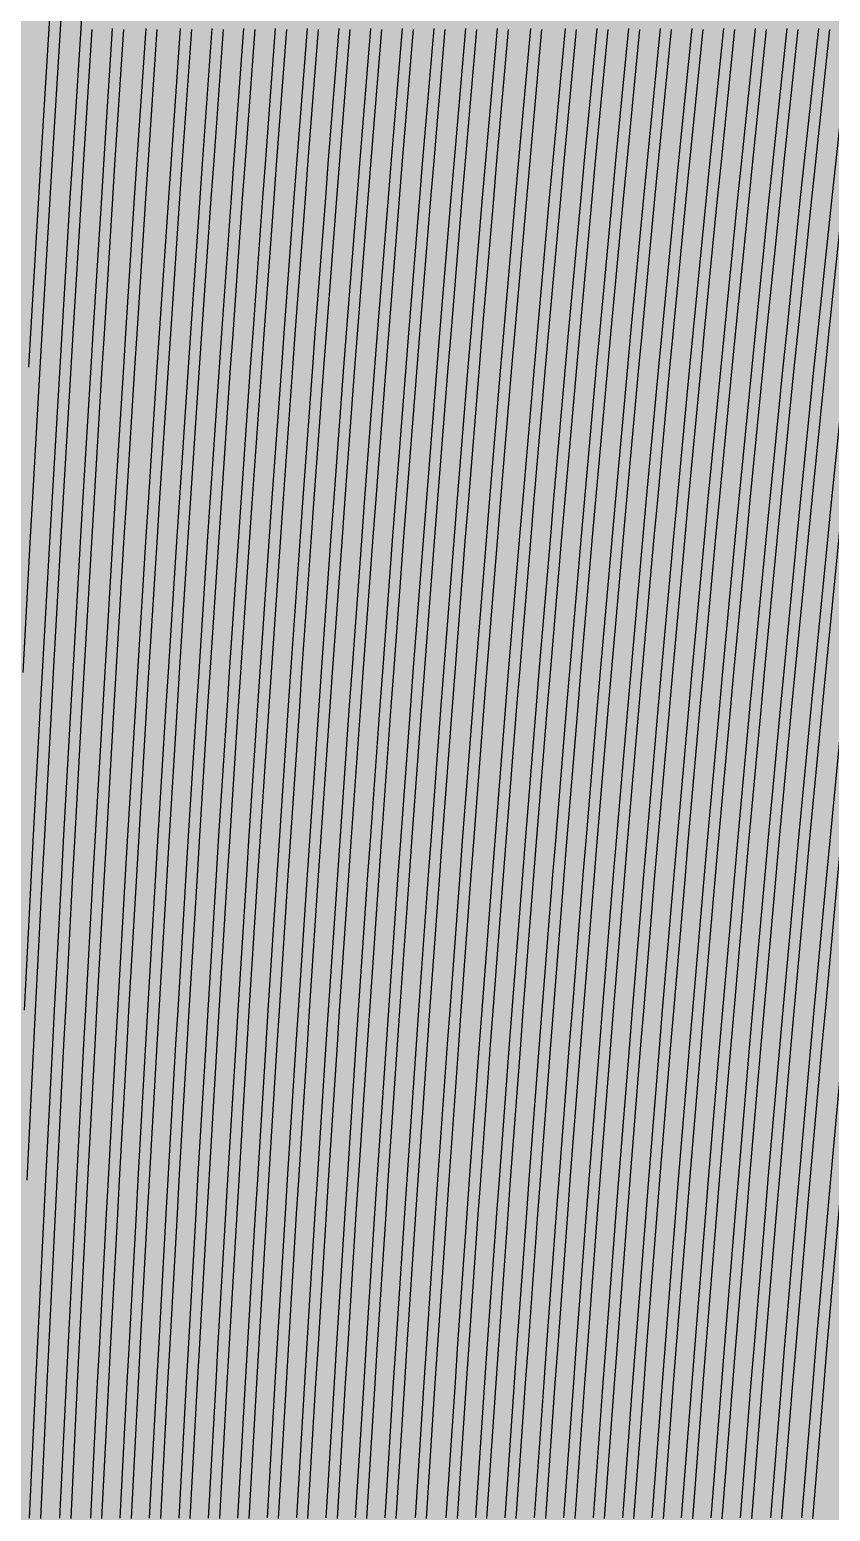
# Model space of a CAD drawing. Header units: metres. Extents: x -7240 to 10960, y -29667 to 1823.
# Drawn here: x 2047.7 to 2195.5, y -16984.4 to -16710.8 of the extents above; entities that cross this region are included whole.
import ezdxf

# ---------------------------------------------------------------- set-up
doc = ezdxf.new("R2010")
doc.units = ezdxf.units.M
doc.layers.add('Metal1', color=4, linetype='CONTINUOUS')
doc.layers.add('Polyimide', color=7, linetype='CONTINUOUS')

msp = doc.modelspace()

# ---------------------------------------------------------------- hatches: boundary and pattern name
at = {"layer": 'Polyimide'}
msp.add_hatch(color=7, dxfattribs=at).paths.add_polyline_path([(4088.45, -11806.89), (4098.72, -11851.21), (4115.58, -11893.47), (4138.63, -11932.7), (4167.35, -11967.99), (4201.08, -11998.53), (4239.03, -12023.62), (4280.35, -12042.68), (4349.18, -12073.73), (4413.2, -12113.76), (4471.26, -12162.04), (4522.3, -12217.69), (4565.39, -12279.7), (4599.74, -12346.94), (4624.73, -12418.19), (4639.91, -12492.16), (4645, -12567.5), (4639.91, -12642.84), (4624.73, -12716.8), (4599.74, -12788.06), (4565.39, -12855.3), (4522.3, -12917.31), (4471.26, -12972.96), (4413.2, -13021.24), (4349.18, -13061.27), (4280.35, -13092.32), (4239.03, -13111.38), (4201.08, -13136.47), (4167.35, -13167.01), (4138.63, -13202.3), (4115.58, -13241.52), (4098.72, -13283.78), (4088.45, -13328.11), (4085, -13373.48), (4085, -13567.5), (4099.45, -13861.55), (4142.64, -14152.77), (4214.18, -14438.35), (4313.36, -14715.55), (4439.24, -14981.69), (4590.59, -15234.21), (4765.97, -15470.68), (4963.68, -15688.82), (5181.82, -15886.53), (5418.29, -16061.91), (5670.81, -16213.26), (5936.95, -16339.14), (6214.15, -16438.32), (6499.73, -16509.85), (6790.95, -16553.05), (7085, -16567.5), (9960.38, -16567.5), (10038.79, -16571.35), (10116.45, -16582.87), (10192.6, -16601.95), (10266.52, -16628.4), (10337.49, -16661.96), (10404.83, -16702.32), (10467.89, -16749.09), (10526.06, -16801.81), (10578.78, -16859.98), (10625.55, -16923.04), (10665.91, -16990.38), (10699.48, -17061.35), (10725.93, -17135.27), (10745, -17211.43), (10756.52, -17289.08), (10760.38, -17367.5), (10760.38, -21957.3), (10721.61, -22012.91), (10685.97, -22070.59), (10653.58, -22130.14), (10624.53, -22191.39), (10598.92, -22254.16), (10576.82, -22318.25), (10558.3, -22383.46), (10543.41, -22449.6), (10532.21, -22516.46), (10524.72, -22583.84), (10520.97, -22651.53), (10520.97, -22719.32), (10524.72, -22787.01), (10532.21, -22854.38), (10543.41, -22921.24), (10558.3, -22987.38), (10576.82, -23052.6), (10598.92, -23116.68), (10624.53, -23179.45), (10653.58, -23240.71), (10685.97, -23300.26), (10721.61, -23357.93), (10760.38, -23413.54), (10760.38, -28667.5), (10756.52, -28745.91), (10745, -28823.57), (10725.93, -28899.73), (10699.48, -28973.65), (10665.91, -29044.62), (10625.55, -29111.96), (10578.78, -29175.01), (10526.06, -29233.19), (10467.89, -29285.91), (10404.83, -29332.68), (10337.49, -29373.04), (10266.52, -29406.6), (10192.6, -29433.05), (10116.45, -29452.13), (10038.79, -29463.65), (9960.38, -29467.5), (-6239.63, -29467.5), (-6318.04, -29463.65), (-6395.7, -29452.13), (-6471.85, -29433.05), (-6545.77, -29406.6), (-6616.74, -29373.04), (-6684.08, -29332.68), (-6747.14, -29285.91), (-6805.31, -29233.19), (-6858.03, -29175.01), (-6904.8, -29111.96), (-6945.16, -29044.62), (-6978.73, -28973.65), (-7005.18, -28899.73), (-7024.25, -28823.57), (-7035.77, -28745.91), (-7039.63, -28667.5), (-7039.63, -23426.32), (-6999.36, -23370.07), (-6962.33, -23311.63), (-6928.66, -23251.2), (-6898.45, -23188.96), (-6871.81, -23125.12), (-6848.81, -23059.88), (-6829.53, -22993.44), (-6814.04, -22926.02), (-6802.37, -22857.83), (-6794.57, -22789.09), (-6790.67, -22720.02), (-6790.67, -22650.84), (-6794.57, -22581.77), (-6802.37, -22513.03), (-6814.04, -22444.84), (-6829.53, -22377.42), (-6848.81, -22310.98), (-6871.81, -22245.74), (-6898.45, -22181.89), (-6928.66, -22119.66), (-6962.33, -22059.22), (-6999.36, -22000.79), (-7039.63, -21944.54), (-7039.63, -17367.5), (-7035.77, -17289.08), (-7024.25, -17211.43), (-7005.18, -17135.27), (-6978.73, -17061.35), (-6945.16, -16990.38), (-6904.8, -16923.04), (-6858.03, -16859.98), (-6805.31, -16801.81), (-6747.14, -16749.09), (-6684.08, -16702.32), (-6616.74, -16661.96), (-6545.77, -16628.4), (-6471.85, -16601.95), (-6395.7, -16582.87), (-6318.04, -16571.35), (-6239.63, -16567.5), (-3334, -16567.5), (-3039.95, -16553.05), (-2748.73, -16509.85), (-2463.15, -16438.32), (-2185.95, -16339.14), (-1919.81, -16213.26), (-1667.29, -16061.91), (-1430.82, -15886.53), (-1212.68, -15688.82), (-1014.97, -15470.68), (-839.59, -15234.21), (-688.24, -14981.69), (-562.36, -14715.55), (-463.18, -14438.35), (-391.64, -14152.77), (-348.45, -13861.55), (-334, -13567.5), (-334, -13373.48), (-337.45, -13328.11), (-347.72, -13283.78), (-364.58, -13241.52), (-387.63, -13202.3), (-416.35, -13167.01), (-450.08, -13136.47), (-488.03, -13111.38), (-529.35, -13092.32), (-529.35, -13092.32), (-598.18, -13061.27), (-662.2, -13021.24), (-720.26, -12972.96), (-771.3, -12917.31), (-814.39, -12855.3), (-848.74, -12788.06), (-873.73, -12716.8), (-888.91, -12642.84), (-894, -12567.5), (-888.91, -12492.16), (-873.73, -12418.19), (-848.74, -12346.94), (-814.39, -12279.7), (-771.3, -12217.69), (-720.26, -12162.04), (-662.2, -12113.76), (-598.18, -12073.73), (-529.35, -12042.68), (-488.03, -12023.62), (-450.08, -11998.53), (-416.35, -11967.99), (-387.63, -11932.7), (-364.58, -11893.47), (-347.72, -11851.21), (-337.45, -11806.89), (-334, -11761.52), (-334, -11074.31), (-337.45, -11028.94), (-347.72, -10984.62), (-364.58, -10942.36), (-387.63, -10903.13), (-416.35, -10867.84), (-450.08, -10837.3), (-488.03, -10812.21), (-529.35, -10793.16), (-529.35, -10793.16), (-598.18, -10762.1), (-662.2, -10722.07), (-720.26, -10673.8), (-771.3, -10618.15), (-814.39, -10556.13), (-848.74, -10488.89), (-873.73, -10417.64), (-888.91, -10343.67), (-894, -10268.33), (-888.91, -10192.99), (-873.73, -10119.03), (-848.74, -10047.77), (-814.39, -9980.53), (-771.3, -9918.52), (-720.26, -9862.87), (-662.2, -9814.59), (-598.18, -9774.56), (-529.35, -9743.51), (-488.03, -9724.45), (-450.08, -9699.36), (-416.35, -9668.82), (-387.63, -9633.53), (-364.58, -9594.31), (-347.72, -9552.05), (-337.45, -9507.72), (-334, -9462.35), (-334, -8775.14), (-337.45, -8729.78), (-347.72, -8685.45), (-364.58, -8643.19), (-387.63, -8603.96), (-416.35, -8568.68), (-450.08, -8538.14), (-488.03, -8513.05), (-529.35, -8493.99), (-529.35, -8493.99), (-598.18, -8462.94), (-662.2, -8422.91), (-720.26, -8374.63), (-771.3, -8318.98), (-814.39, -8256.97), (-848.74, -8189.73), (-873.73, -8118.47), (-888.91, -8044.5), (-894, -7969.17), (-888.91, -7893.83), (-873.73, -7819.86), (-848.74, -7748.61), (-814.39, -7681.36), (-771.3, -7619.35), (-720.26, -7563.7), (-662.2, -7515.42), (-598.18, -7475.4), (-529.35, -7444.34), (-529.35, -7444.34), (-488.03, -7425.28), (-450.08, -7400.2), (-416.35, -7369.66), (-387.63, -7334.37), (-364.58, -7295.14), (-347.72, -7252.88), (-337.45, -7208.56), (-334, -7163.19), (-334, -6475.98), (-337.45, -6430.61), (-347.72, -6386.29), (-364.58, -6344.02), (-387.63, -6304.8), (-416.35, -6269.51), (-450.08, -6238.97), (-488.03, -6213.88), (-529.35, -6194.82), (-529.35, -6194.82), (-598.18, -6163.77), (-662.2, -6123.74), (-720.26, -6075.46), (-771.3, -6019.81), (-814.39, -5957.8), (-848.74, -5890.56), (-873.73, -5819.31), (-888.91, -5745.34), (-894, -5670), (-888.91, -5594.66), (-873.73, -5520.69), (-848.74, -5449.44), (-814.39, -5382.2), (-771.3, -5320.19), (-720.26, -5264.54), (-662.2, -5216.26), (-598.18, -5176.23), (-529.35, -5145.18), (-529.35, -5145.18), (-488.03, -5126.12), (-450.08, -5101.03), (-416.35, -5070.49), (-387.63, -5035.2), (-364.58, -4995.98), (-347.72, -4953.71), (-337.45, -4909.39), (-334, -4864.02), (-334, 380), (-334, 1522.5), (-289, 1522.5), (-288.78, 1515.63), (-288.1, 1508.79), (-286.98, 1502.02), (-285.42, 1495.32), (-283.43, 1488.75), (-281.01, 1482.32), (-278.17, 1476.06), (-274.93, 1470), (-271.3, 1464.17), (-267.3, 1458.58), (-262.94, 1453.27), (-258.25, 1448.25), (-253.23, 1443.56), (-247.92, 1439.2), (-242.33, 1435.2), (-236.5, 1431.57), (-230.44, 1428.33), (-224.18, 1425.49), (-217.75, 1423.07), (-211.18, 1421.08), (-204.48, 1419.52), (-197.71, 1418.4), (-190.87, 1417.72), (-184, 1417.5), (-177.13, 1417.72), (-170.29, 1418.4), (-163.52, 1419.52), (-156.82, 1421.08), (-150.25, 1423.07), (-143.82, 1425.49), (-137.56, 1428.33), (-131.5, 1431.57), (-125.67, 1435.2), (-120.08, 1439.2), (-114.77, 1443.56), (-109.75, 1448.25), (-105.06, 1453.27), (-100.7, 1458.58), (-96.7, 1464.17), (-93.07, 1470), (-89.83, 1476.06), (-86.99, 1482.32), (-84.57, 1488.75), (-82.58, 1495.32), (-81.02, 1502.02), (-79.9, 1508.79), (-79.22, 1515.63), (-79, 1522.5), (1786, 1522.5), (3835, 1522.5), (3835.21, 1529.04), (3835.86, 1535.55), (3836.92, 1542.01), (3838.41, 1548.38), (3840.31, 1554.64), (3842.61, 1560.77), (3845.31, 1566.73), (3848.4, 1572.5), (3851.85, 1578.06), (3855.66, 1583.38), (3859.82, 1588.43), (3864.29, 1593.21), (3869.07, 1597.68), (3874.12, 1601.84), (3879.44, 1605.65), (3885, 1609.1), (3890.77, 1612.19), (3896.73, 1614.89), (3902.86, 1617.19), (3909.12, 1619.09), (3915.49, 1620.58), (3921.95, 1621.64), (3928.46, 1622.29), (3935, 1622.5), (3941.54, 1622.29), (3948.05, 1621.64), (3954.51, 1620.58), (3960.88, 1619.09), (3967.14, 1617.19), (3973.27, 1614.89), (3979.23, 1612.19), (3985, 1609.1), (3990.56, 1605.65), (3995.88, 1601.84), (4000.93, 1597.68), (4005.71, 1593.21), (4010.18, 1588.43), (4014.34, 1583.38), (4018.15, 1578.06), (4021.6, 1572.5), (4024.69, 1566.73), (4027.39, 1560.77), (4029.69, 1554.64), (4031.59, 1548.38), (4033.08, 1542.01), (4034.14, 1535.55), (4034.79, 1529.04), (4035, 1522.5), (4085, 1522.5), (4085, 380), (4085, 330), (4085, -4864.02), (4088.45, -4909.39), (4098.72, -4953.71), (4115.58, -4995.98), (4138.63, -5035.2), (4167.35, -5070.49), (4201.08, -5101.03), (4239.03, -5126.12), (4280.35, -5145.18), (4280.35, -5145.18), (4349.18, -5176.23), (4413.2, -5216.26), (4471.26, -5264.54), (4522.3, -5320.19), (4565.39, -5382.2), (4599.74, -5449.44), (4624.73, -5520.69), (4639.91, -5594.66), (4645, -5670), (4639.91, -5745.34), (4624.73, -5819.31), (4599.74, -5890.56), (4565.39, -5957.8), (4522.3, -6019.81), (4471.26, -6075.46), (4413.2, -6123.74), (4349.18, -6163.77), (4280.35, -6194.82), (4239.03, -6213.88), (4201.08, -6238.97), (4167.35, -6269.51), (4138.63, -6304.8), (4115.58, -6344.02), (4098.72, -6386.29), (4088.45, -6430.61), (4085, -6475.98), (4085, -11761.52), (4088.45, -11806.89)])

# ---------------------------------------------------------------- linework, layer by layer
at = {"layer": 'Metal1'}
for points in [[(2046.75, -16891.87), (2048.05, -16866.88), (2048.38, -16860.62), (2049.73, -16835.63), (2050.07, -16829.38), (2051.48, -16804.39), (2051.84, -16798.14), (2053.31, -16773.15), (2053.68, -16766.9), (2055.21, -16741.9), (2055.59, -16735.65), (2057.18, -16710.66), (2057.58, -16704.41), (2059.22, -16679.42), (2059.64, -16673.17), (2061.34, -16648.17), (2061.77, -16641.92), (2063.54, -16616.93), (2063.98, -16610.68), (2065.81, -16585.69), (2066.27, -16579.44), (2068.16, -16554.44), (2068.64, -16548.19), (2070.59, -16523.2)], [(2047.57, -16773.15), (2047.93, -16766.9), (2049.41, -16741.9), (2049.79, -16735.65), (2051.33, -16710.66), (2051.72, -16704.41), (2053.32, -16679.42), (2053.72, -16673.17), (2055.38, -16648.18), (2055.8, -16641.92), (2057.51, -16616.93), (2057.95, -16610.68), (2059.72, -16585.69), (2060.17, -16579.44), (2062.01, -16554.45), (2062.47, -16548.19), (2064.37, -16523.2)], [(2066.36, -16523.36), (2064.47, -16548.34), (2064, -16554.59), (2062.17, -16579.58), (2061.72, -16585.83), (2059.94, -16610.82), (2059.51, -16617.07), (2057.79, -16642.06), (2057.37, -16648.31), (2055.72, -16673.3), (2055.31, -16679.55), (2053.72, -16704.54), (2053.33, -16710.79), (2051.79, -16735.78), (2051.41, -16742.02), (2049.93, -16767.01), (2049.57, -16773.26), (2048.14, -16798.25), (2047.79, -16804.5), (2046.42, -16829.49)], [(2220.29, -16704.59), (2219.55, -16710.84), (2216.64, -16735.83), (2215.93, -16742.08), (2213.13, -16767.07), (2212.44, -16773.32), (2209.75, -16798.3), (2209.09, -16804.55), (2206.5, -16829.54), (2205.87, -16835.79), (2203.38, -16860.78), (2202.77, -16867.03), (2200.39, -16892.01), (2199.81, -16898.26), (2197.52, -16923.25), (2196.97, -16929.5), (2194.78, -16954.49), (2194.25, -16960.74), (2192.17, -16985.72)], [(2059.17, -16710.79), (2057.59, -16735.78), (2057.2, -16742.03), (2055.68, -16767.02), (2055.31, -16773.26), (2053.84, -16798.25), (2053.48, -16804.5), (2052.07, -16829.49), (2051.73, -16835.74), (2050.37, -16860.73), (2050.04, -16866.98), (2048.75, -16891.97), (2048.43, -16898.22), (2047.19, -16923.21)], [(2047.7, -16985.6), (2048.87, -16960.6), (2049.17, -16954.35), (2050.39, -16929.36), (2050.7, -16923.11), (2051.98, -16898.12), (2052.3, -16891.87), (2053.64, -16866.87), (2053.98, -16860.62), (2055.37, -16835.63), (2055.72, -16829.38), (2057.17, -16804.39), (2057.54, -16798.14), (2059.05, -16773.14), (2059.43, -16766.89), (2061, -16741.9), (2061.4, -16735.65), (2063.02, -16710.66)], [(2065.02, -16710.79), (2063.39, -16735.78), (2062.99, -16742.03), (2061.43, -16767.02), (2061.04, -16773.27), (2059.54, -16798.26), (2059.17, -16804.5), (2057.72, -16829.49), (2057.36, -16835.74), (2055.97, -16860.73), (2055.63, -16866.98), (2054.3, -16891.97), (2053.97, -16898.22), (2052.7, -16923.21), (2052.39, -16929.46), (2051.17, -16954.45), (2050.87, -16960.7), (2049.7, -16985.69)], [(2053.3, -16985.59), (2054.5, -16960.6), (2054.81, -16954.35), (2056.08, -16929.36), (2056.4, -16923.11), (2057.73, -16898.12), (2058.07, -16891.86), (2059.45, -16866.87), (2059.8, -16860.62), (2061.24, -16835.63), (2061.61, -16829.38), (2063.12, -16804.39), (2063.5, -16798.13), (2065.06, -16773.14), (2065.46, -16766.89), (2067.08, -16741.9), (2067.5, -16735.65), (2069.19, -16710.66)], [(2071.18, -16710.79), (2069.49, -16735.78), (2069.08, -16742.03), (2067.46, -16767.02), (2067.06, -16773.27), (2065.49, -16798.26), (2065.11, -16804.51), (2063.61, -16829.5), (2063.24, -16835.75), (2061.8, -16860.74), (2061.45, -16866.98), (2060.06, -16891.97), (2059.73, -16898.22), (2058.4, -16923.21), (2058.08, -16929.46), (2056.81, -16954.45), (2056.5, -16960.7), (2055.29, -16985.69)], [(2058.99, -16985.59), (2060.25, -16960.6), (2060.58, -16954.35), (2061.9, -16929.36), (2062.23, -16923.11), (2063.62, -16898.11), (2063.97, -16891.86), (2065.41, -16866.87), (2065.78, -16860.62), (2067.28, -16835.63), (2067.67, -16829.38), (2069.23, -16804.38), (2069.63, -16798.13), (2071.26, -16773.14), (2071.68, -16766.89), (2073.37, -16741.9), (2073.8, -16735.65), (2075.56, -16710.65)], [(2077.56, -16710.8), (2075.8, -16735.78), (2075.37, -16742.03), (2073.67, -16767.02), (2073.26, -16773.27), (2071.63, -16798.26), (2071.23, -16804.51), (2069.66, -16829.5), (2069.28, -16835.75), (2067.77, -16860.74), (2067.41, -16866.99), (2065.97, -16891.98), (2065.61, -16898.22), (2064.23, -16923.21), (2063.89, -16929.46), (2062.57, -16954.45), (2062.25, -16960.7), (2060.99, -16985.69)], [(2064.42, -16985.59), (2065.72, -16960.6), (2066.05, -16954.35), (2067.4, -16929.36), (2067.75, -16923.1), (2069.16, -16898.11), (2069.52, -16891.86), (2071, -16866.87), (2071.38, -16860.62), (2072.92, -16835.63), (2073.31, -16829.37), (2074.92, -16804.38), (2075.33, -16798.13), (2077, -16773.14), (2077.43, -16766.89), (2079.16, -16741.9), (2079.6, -16735.64), (2081.41, -16710.65)], [(2083.4, -16710.8), (2081.6, -16735.79), (2081.16, -16742.04), (2079.42, -16767.02), (2078.99, -16773.27), (2077.32, -16798.26), (2076.92, -16804.51), (2075.31, -16829.5), (2074.92, -16835.75), (2073.38, -16860.74), (2073, -16866.99), (2071.52, -16891.98), (2071.16, -16898.23), (2069.74, -16923.22), (2069.4, -16929.46), (2068.04, -16954.45), (2067.71, -16960.7), (2066.42, -16985.69)], [(2069.85, -16985.59), (2071.18, -16960.6), (2071.52, -16954.35), (2072.9, -16929.35), (2073.26, -16923.1), (2074.71, -16898.11), (2075.08, -16891.86), (2076.59, -16866.87), (2076.98, -16860.62), (2078.56, -16835.62), (2078.96, -16829.37), (2080.61, -16804.38), (2081.03, -16798.13), (2082.74, -16773.14), (2083.17, -16766.89), (2084.95, -16741.89), (2085.41, -16735.64), (2087.25, -16710.65)], [(2089.25, -16710.8), (2087.4, -16735.79), (2086.95, -16742.04), (2085.17, -16767.03), (2084.73, -16773.28), (2083.02, -16798.26), (2082.6, -16804.51), (2080.96, -16829.5), (2080.55, -16835.75), (2078.98, -16860.74), (2078.59, -16866.99), (2077.07, -16891.98), (2076.7, -16898.23), (2075.25, -16923.22), (2074.9, -16929.47), (2073.51, -16954.46), (2073.17, -16960.7), (2071.85, -16985.69)], [(2075.28, -16985.59), (2076.64, -16960.6), (2076.99, -16954.35), (2078.41, -16929.35), (2078.77, -16923.1), (2080.25, -16898.11), (2080.63, -16891.86), (2082.18, -16866.87), (2082.58, -16860.61), (2084.2, -16835.62), (2084.61, -16829.37), (2086.29, -16804.38), (2086.72, -16798.13), (2088.48, -16773.14), (2088.92, -16766.88), (2090.74, -16741.89), (2091.21, -16735.64), (2093.1, -16710.65)], [(2095.09, -16710.8), (2093.2, -16735.79), (2092.74, -16742.04), (2090.92, -16767.03), (2090.47, -16773.28), (2088.72, -16798.27), (2088.29, -16804.51), (2086.6, -16829.5), (2086.19, -16835.75), (2084.58, -16860.74), (2084.18, -16866.99), (2082.63, -16891.98), (2082.25, -16898.23), (2080.77, -16923.22), (2080.4, -16929.47), (2078.98, -16954.46), (2078.64, -16960.71), (2077.28, -16985.7)], [(2080.71, -16985.59), (2082.1, -16960.6), (2082.46, -16954.34), (2083.91, -16929.35), (2084.28, -16923.1), (2085.8, -16898.11), (2086.19, -16891.86), (2087.77, -16866.86), (2088.18, -16860.61), (2089.83, -16835.62), (2090.26, -16829.37), (2091.98, -16804.38), (2092.42, -16798.13), (2094.21, -16773.13), (2094.67, -16766.88), (2096.54, -16741.89), (2097.01, -16735.64), (2098.95, -16710.65)], [(2100.94, -16710.8), (2099, -16735.79), (2098.53, -16742.04), (2096.67, -16767.03), (2096.21, -16773.28), (2094.42, -16798.27), (2093.98, -16804.52), (2092.25, -16829.51), (2091.83, -16835.75), (2090.18, -16860.74), (2089.77, -16866.99), (2088.18, -16891.98), (2087.8, -16898.23), (2086.28, -16923.22), (2085.91, -16929.47), (2084.45, -16954.46), (2084.1, -16960.71), (2082.71, -16985.7)], [(2086.14, -16985.59), (2087.56, -16960.59), (2087.93, -16954.34), (2089.41, -16929.35), (2089.79, -16923.1), (2091.35, -16898.11), (2091.74, -16891.86), (2093.37, -16866.86), (2093.78, -16860.61), (2095.47, -16835.62), (2095.91, -16829.37), (2097.67, -16804.38), (2098.12, -16798.12), (2099.95, -16773.13), (2100.42, -16766.88), (2102.33, -16741.89), (2102.81, -16735.64), (2104.79, -16710.65)], [(2106.79, -16710.8), (2104.81, -16735.79), (2104.32, -16742.04), (2102.41, -16767.03), (2101.95, -16773.28), (2100.11, -16798.27), (2099.66, -16804.52), (2097.9, -16829.51), (2097.47, -16835.76), (2095.78, -16860.75), (2095.36, -16866.99), (2093.74, -16891.98), (2093.34, -16898.23), (2091.79, -16923.22), (2091.41, -16929.47), (2089.92, -16954.46), (2089.56, -16960.71), (2088.14, -16985.7)], [(2091.57, -16985.58), (2093.02, -16960.59), (2093.4, -16954.34), (2094.91, -16929.35), (2095.3, -16923.1), (2096.89, -16898.11), (2097.3, -16891.85), (2098.96, -16866.86), (2099.38, -16860.61), (2101.11, -16835.62), (2101.55, -16829.37), (2103.36, -16804.37), (2103.82, -16798.12), (2105.69, -16773.13), (2106.17, -16766.88), (2108.12, -16741.89), (2108.61, -16735.63), (2110.64, -16710.64)], [(2112.63, -16710.81), (2110.61, -16735.79), (2110.11, -16742.04), (2108.16, -16767.03), (2107.68, -16773.28), (2105.81, -16798.27), (2105.35, -16804.52), (2103.55, -16829.51), (2103.11, -16835.76), (2101.38, -16860.75), (2100.95, -16867), (2099.29, -16891.98), (2098.89, -16898.23), (2097.3, -16923.22), (2096.91, -16929.47), (2095.39, -16954.46), (2095.02, -16960.71), (2093.57, -16985.7)], [(2097, -16985.58), (2098.49, -16960.59), (2098.87, -16954.34), (2100.42, -16929.35), (2100.81, -16923.1), (2102.44, -16898.1), (2102.85, -16891.85), (2104.55, -16866.86), (2104.98, -16860.61), (2106.75, -16835.62), (2107.2, -16829.36), (2109.04, -16804.37), (2109.51, -16798.12), (2111.43, -16773.13), (2111.92, -16766.88), (2113.91, -16741.89), (2114.42, -16735.63), (2116.48, -16710.64)], [(2118.48, -16710.81), (2116.41, -16735.8), (2115.9, -16742.05), (2113.91, -16767.03), (2113.42, -16773.28), (2111.51, -16798.27), (2111.04, -16804.52), (2109.2, -16829.51), (2108.74, -16835.76), (2106.98, -16860.75), (2106.54, -16867), (2104.85, -16891.99), (2104.43, -16898.24), (2102.81, -16923.22), (2102.41, -16929.47), (2100.86, -16954.46), (2100.48, -16960.71), (2099, -16985.7)], [(2102.43, -16985.58), (2103.95, -16960.59), (2104.34, -16954.34), (2105.92, -16929.35), (2106.33, -16923.09), (2107.98, -16898.1), (2108.41, -16891.85), (2110.14, -16866.86), (2110.58, -16860.61), (2112.39, -16835.62), (2112.85, -16829.36), (2114.73, -16804.37), (2115.21, -16798.12), (2117.17, -16773.13), (2117.67, -16766.88), (2119.7, -16741.88), (2120.22, -16735.63), (2122.33, -16710.64)], [(2124.32, -16710.81), (2122.21, -16735.8), (2121.69, -16742.05), (2119.66, -16767.04), (2119.16, -16773.29), (2117.2, -16798.27), (2116.72, -16804.52), (2114.84, -16829.51), (2114.38, -16835.76), (2112.58, -16860.75), (2112.13, -16867), (2110.4, -16891.99), (2109.98, -16898.24), (2108.32, -16923.23), (2107.92, -16929.47), (2106.33, -16954.46), (2105.94, -16960.71), (2104.43, -16985.7)], [(2107.86, -16985.58), (2109.41, -16960.59), (2109.81, -16954.34), (2111.42, -16929.35), (2111.84, -16923.09), (2113.53, -16898.1), (2113.96, -16891.85), (2115.73, -16866.86), (2116.18, -16860.61), (2118.03, -16835.61), (2118.5, -16829.36), (2120.42, -16804.37), (2120.91, -16798.12), (2122.9, -16773.13), (2123.41, -16766.87), (2125.49, -16741.88), (2126.02, -16735.63), (2128.18, -16710.64)], [(2130.17, -16710.81), (2128.01, -16735.8), (2127.48, -16742.05), (2125.41, -16767.04), (2124.9, -16773.29), (2122.9, -16798.28), (2122.41, -16804.53), (2120.49, -16829.51), (2120.02, -16835.76), (2118.18, -16860.75), (2117.73, -16867), (2115.96, -16891.99), (2115.53, -16898.24), (2113.83, -16923.23), (2113.42, -16929.48), (2111.8, -16954.47), (2111.41, -16960.71), (2109.86, -16985.7)], [(2113.29, -16985.58), (2114.87, -16960.59), (2115.27, -16954.34), (2116.93, -16929.34), (2117.35, -16923.09), (2119.08, -16898.1), (2119.52, -16891.85), (2121.32, -16866.86), (2121.78, -16860.6), (2123.66, -16835.61), (2124.14, -16829.36), (2126.1, -16804.37), (2126.6, -16798.12), (2128.64, -16773.12), (2129.16, -16766.87), (2131.28, -16741.88), (2131.82, -16735.63), (2134.02, -16710.64)], [(2136.01, -16710.81), (2133.81, -16735.8), (2133.27, -16742.05), (2131.16, -16767.04), (2130.64, -16773.29), (2128.6, -16798.28), (2128.1, -16804.53), (2126.14, -16829.51), (2125.66, -16835.76), (2123.78, -16860.75), (2123.32, -16867), (2121.51, -16891.99), (2121.07, -16898.24), (2119.34, -16923.23), (2118.92, -16929.48), (2117.27, -16954.47), (2116.87, -16960.72), (2115.29, -16985.7)], [(2118.89, -16985.58), (2120.51, -16960.59), (2120.92, -16954.33), (2122.62, -16929.34), (2123.05, -16923.09), (2124.83, -16898.1), (2125.28, -16891.85), (2127.13, -16866.85), (2127.61, -16860.6), (2129.54, -16835.61), (2130.04, -16829.36), (2132.05, -16804.37), (2132.56, -16798.11), (2134.66, -16773.12), (2135.19, -16766.87), (2137.37, -16741.88), (2137.93, -16735.63), (2140.19, -16710.63)], [(2142.18, -16710.82), (2139.92, -16735.8), (2139.36, -16742.05), (2137.18, -16767.04), (2136.65, -16773.29), (2134.56, -16798.28), (2134.04, -16804.53), (2132.03, -16829.52), (2131.54, -16835.77), (2129.6, -16860.75), (2129.13, -16867), (2127.28, -16891.99), (2126.82, -16898.24), (2125.05, -16923.23), (2124.61, -16929.48), (2122.92, -16954.47), (2122.5, -16960.72), (2120.88, -16985.71)], [(2124.58, -16985.58), (2126.26, -16960.58), (2126.68, -16954.33), (2128.44, -16929.34), (2128.88, -16923.09), (2130.71, -16898.1), (2131.18, -16891.84), (2133.1, -16866.85), (2133.58, -16860.6), (2135.58, -16835.61), (2136.09, -16829.36), (2138.17, -16804.36), (2138.7, -16798.11), (2140.86, -16773.12), (2141.41, -16766.87), (2143.66, -16741.88), (2144.23, -16735.62), (2146.56, -16710.63)], [(2148.55, -16710.82), (2146.22, -16735.81), (2145.65, -16742.06), (2143.4, -16767.04), (2142.85, -16773.29), (2140.69, -16798.28), (2140.16, -16804.53), (2138.08, -16829.52), (2137.57, -16835.77), (2135.58, -16860.76), (2135.09, -16867.01), (2133.18, -16891.99), (2132.71, -16898.24), (2130.88, -16923.23), (2130.43, -16929.48), (2128.68, -16954.47), (2128.25, -16960.72), (2126.58, -16985.71)], [(2130.01, -16985.57), (2131.72, -16960.58), (2132.15, -16954.33), (2133.94, -16929.34), (2134.4, -16923.09), (2136.26, -16898.1), (2136.74, -16891.84), (2138.69, -16866.85), (2139.18, -16860.6), (2141.22, -16835.61), (2141.74, -16829.35), (2143.85, -16804.36), (2144.39, -16798.11), (2146.6, -16773.12), (2147.16, -16766.87), (2149.45, -16741.87), (2150.03, -16735.62), (2152.41, -16710.63)], [(2154.4, -16710.82), (2152.02, -16735.81), (2151.44, -16742.06), (2149.15, -16767.05), (2148.59, -16773.3), (2146.39, -16798.28), (2145.85, -16804.53), (2143.73, -16829.52), (2143.21, -16835.77), (2141.18, -16860.76), (2140.68, -16867.01), (2138.73, -16892), (2138.26, -16898.25), (2136.39, -16923.23), (2135.93, -16929.48), (2134.15, -16954.47), (2133.71, -16960.72), (2132.01, -16985.71)], [(2135.44, -16985.57), (2137.18, -16960.58), (2137.62, -16954.33), (2139.44, -16929.34), (2139.91, -16923.09), (2141.81, -16898.09), (2142.29, -16891.84), (2144.28, -16866.85), (2144.79, -16860.6), (2146.86, -16835.61), (2147.38, -16829.35), (2149.54, -16804.36), (2150.09, -16798.11), (2152.33, -16773.12), (2152.91, -16766.86), (2155.24, -16741.87), (2155.83, -16735.62), (2158.25, -16710.63)], [(2160.24, -16710.82), (2157.82, -16735.81), (2157.23, -16742.06), (2154.9, -16767.05), (2154.33, -16773.3), (2152.08, -16798.29), (2151.53, -16804.54), (2149.38, -16829.52), (2148.85, -16835.77), (2146.78, -16860.76), (2146.27, -16867.01), (2144.29, -16892), (2143.8, -16898.25), (2141.9, -16923.24), (2141.44, -16929.48), (2139.62, -16954.47), (2139.17, -16960.72), (2137.44, -16985.71)], [(2140.87, -16985.57), (2142.64, -16960.58), (2143.09, -16954.33), (2144.94, -16929.34), (2145.42, -16923.08), (2147.35, -16898.09), (2147.85, -16891.84), (2149.87, -16866.85), (2150.39, -16860.6), (2152.49, -16835.6), (2153.03, -16829.35), (2155.23, -16804.36), (2155.79, -16798.11), (2158.07, -16773.12), (2158.65, -16766.86), (2161.03, -16741.87), (2161.63, -16735.62), (2164.1, -16710.63)], [(2166.09, -16710.83), (2163.63, -16735.81), (2163.02, -16742.06), (2160.65, -16767.05), (2160.06, -16773.3), (2157.78, -16798.29), (2157.22, -16804.54), (2155.02, -16829.52), (2154.49, -16835.77), (2152.38, -16860.76), (2151.86, -16867.01), (2149.84, -16892), (2149.35, -16898.25), (2147.41, -16923.24), (2146.94, -16929.49), (2145.09, -16954.47), (2144.64, -16960.72), (2142.87, -16985.71)], [(2146.3, -16985.57), (2148.1, -16960.58), (2148.56, -16954.33), (2150.45, -16929.34), (2150.93, -16923.08), (2152.9, -16898.09), (2153.4, -16891.84), (2155.46, -16866.85), (2155.99, -16860.59), (2158.13, -16835.6), (2158.68, -16829.35), (2160.91, -16804.36), (2161.49, -16798.1), (2163.81, -16773.11), (2164.4, -16766.86), (2166.82, -16741.87), (2167.44, -16735.62), (2169.95, -16710.63)], [(2171.94, -16710.83), (2169.43, -16735.81), (2168.81, -16742.06), (2166.39, -16767.05), (2165.8, -16773.3), (2163.48, -16798.29), (2162.91, -16804.54), (2160.67, -16829.53), (2160.12, -16835.78), (2157.98, -16860.76), (2157.45, -16867.01), (2155.4, -16892), (2154.89, -16898.25), (2152.92, -16923.24), (2152.44, -16929.49), (2150.56, -16954.48), (2150.1, -16960.72), (2148.3, -16985.71)], [(2151.73, -16985.57), (2153.56, -16960.58), (2154.03, -16954.33), (2155.95, -16929.33), (2156.44, -16923.08), (2158.45, -16898.09), (2158.96, -16891.84), (2161.05, -16866.85), (2161.59, -16860.59), (2163.77, -16835.6), (2164.33, -16829.35), (2166.6, -16804.36), (2167.18, -16798.1), (2169.55, -16773.11), (2170.15, -16766.86), (2172.61, -16741.87), (2173.24, -16735.61), (2175.79, -16710.62)], [(2177.78, -16710.83), (2175.23, -16735.82), (2174.6, -16742.07), (2172.14, -16767.05), (2171.54, -16773.3), (2169.17, -16798.29), (2168.59, -16804.54), (2166.32, -16829.53), (2165.76, -16835.78), (2163.58, -16860.76), (2163.04, -16867.01), (2160.95, -16892), (2160.44, -16898.25), (2158.43, -16923.24), (2157.94, -16929.49), (2156.03, -16954.48), (2155.56, -16960.73), (2153.73, -16985.71)], [(2157.16, -16985.57), (2159.03, -16960.58), (2159.5, -16954.32), (2161.45, -16929.33), (2161.95, -16923.08), (2163.99, -16898.09), (2164.51, -16891.84), (2166.64, -16866.84), (2167.19, -16860.59), (2169.41, -16835.6), (2169.98, -16829.35), (2172.29, -16804.36), (2172.88, -16798.1), (2175.29, -16773.11), (2175.9, -16766.86), (2178.4, -16741.87), (2179.04, -16735.61), (2181.64, -16710.62)], [(2183.63, -16710.83), (2181.03, -16735.82), (2180.39, -16742.07), (2177.89, -16767.05), (2177.28, -16773.31), (2174.87, -16798.29), (2174.28, -16804.54), (2171.97, -16829.53), (2171.4, -16835.78), (2169.18, -16860.77), (2168.64, -16867.02), (2166.51, -16892), (2165.98, -16898.25), (2163.95, -16923.24), (2163.45, -16929.49), (2161.5, -16954.48), (2161.02, -16960.73), (2159.16, -16985.72)], [(2162.59, -16985.57), (2164.49, -16960.58), (2164.97, -16954.32), (2166.96, -16929.33), (2167.46, -16923.08), (2169.54, -16898.09), (2170.07, -16891.83), (2172.23, -16866.84), (2172.79, -16860.59), (2175.05, -16835.6), (2175.62, -16829.34), (2177.98, -16804.35), (2178.58, -16798.1), (2181.02, -16773.11), (2181.65, -16766.86), (2184.19, -16741.87), (2184.84, -16735.61), (2187.48, -16710.62)], [(2189.47, -16710.83), (2186.83, -16735.82), (2186.18, -16742.07), (2183.64, -16767.06), (2183.02, -16773.31), (2180.57, -16798.29), (2179.97, -16804.54), (2177.61, -16829.53), (2177.04, -16835.78), (2174.78, -16860.77), (2174.23, -16867.02), (2172.06, -16892), (2171.53, -16898.25), (2169.46, -16923.24), (2168.95, -16929.49), (2166.97, -16954.48), (2166.48, -16960.73), (2164.59, -16985.72)], [(2168.02, -16985.57), (2169.95, -16960.58), (2170.44, -16954.32), (2172.46, -16929.33), (2172.98, -16923.08), (2175.08, -16898.09), (2175.62, -16891.83), (2177.83, -16866.84), (2178.39, -16860.59), (2180.68, -16835.6), (2181.27, -16829.34), (2183.66, -16804.35), (2184.27, -16798.1), (2186.76, -16773.11), (2187.4, -16766.85), (2189.98, -16741.86), (2190.64, -16735.61), (2193.33, -16710.62)], [(2195.32, -16710.84), (2192.63, -16735.82), (2191.97, -16742.07), (2189.39, -16767.06), (2188.75, -16773.31), (2186.26, -16798.29), (2185.65, -16804.55), (2183.26, -16829.53), (2182.68, -16835.78), (2180.38, -16860.77), (2179.82, -16867.02), (2177.62, -16892.01), (2177.08, -16898.26), (2174.97, -16923.24), (2174.45, -16929.49), (2172.44, -16954.48), (2171.94, -16960.73), (2170.02, -16985.72)], [(2173.45, -16985.56), (2175.41, -16960.57), (2175.91, -16954.32), (2177.96, -16929.33), (2178.49, -16923.08), (2180.63, -16898.09), (2181.18, -16891.83), (2183.42, -16866.84), (2183.99, -16860.59), (2186.32, -16835.6), (2186.92, -16829.34), (2189.35, -16804.35), (2189.97, -16798.1), (2192.5, -16773.11), (2193.15, -16766.85), (2195.78, -16741.86), (2196.45, -16735.61), (2199.18, -16710.62)], [(2201.17, -16710.84), (2198.44, -16735.82), (2197.77, -16742.07), (2195.14, -16767.06), (2194.49, -16773.31), (2191.96, -16798.3), (2191.34, -16804.55), (2188.91, -16829.53), (2188.31, -16835.78), (2185.98, -16860.77), (2185.41, -16867.02), (2183.17, -16892.01), (2182.62, -16898.26), (2180.48, -16923.24), (2179.96, -16929.49), (2177.91, -16954.48), (2177.41, -16960.73), (2175.45, -16985.72)], [(2178.88, -16985.56), (2180.87, -16960.57), (2181.38, -16954.32), (2183.47, -16929.33), (2184, -16923.07), (2186.18, -16898.08), (2186.73, -16891.83), (2189.01, -16866.84), (2189.59, -16860.58), (2191.96, -16835.59), (2192.57, -16829.34), (2195.04, -16804.35), (2195.67, -16798.1), (2198.24, -16773.11), (2198.9, -16766.85), (2201.57, -16741.86), (2202.25, -16735.61), (2205.02, -16710.62)], [(2207.01, -16710.84), (2204.24, -16735.82), (2203.56, -16742.08), (2200.88, -16767.06), (2200.23, -16773.31), (2197.66, -16798.3), (2197.03, -16804.55), (2194.56, -16829.53), (2193.95, -16835.79), (2191.58, -16860.77), (2191, -16867.02), (2188.73, -16892.01), (2188.17, -16898.26), (2185.99, -16923.25), (2185.46, -16929.5), (2183.38, -16954.48), (2182.87, -16960.73), (2180.88, -16985.72)], [(2184.48, -16985.56), (2186.51, -16960.57), (2187.03, -16954.32), (2189.16, -16929.33), (2189.7, -16923.07), (2191.93, -16898.08), (2192.5, -16891.83), (2194.82, -16866.84), (2195.41, -16860.58), (2197.84, -16835.59), (2198.46, -16829.34), (2200.98, -16804.35), (2201.63, -16798.09), (2204.25, -16773.1), (2204.92, -16766.85), (2207.66, -16741.86), (2208.35, -16735.6), (2211.19, -16710.61)], [(2213.17, -16710.84), (2210.34, -16735.83), (2209.64, -16742.08), (2206.91, -16767.06), (2206.24, -16773.31), (2203.62, -16798.3), (2202.97, -16804.55), (2200.45, -16829.54), (2199.83, -16835.79), (2197.41, -16860.77), (2196.81, -16867.02), (2194.49, -16892.01), (2193.92, -16898.26), (2191.69, -16923.25), (2191.15, -16929.5), (2189.02, -16954.49), (2188.5, -16960.74), (2186.47, -16985.72)], [(2190.18, -16985.56), (2192.26, -16960.57), (2192.79, -16954.32), (2194.97, -16929.32), (2195.53, -16923.07), (2197.81, -16898.08), (2198.4, -16891.83), (2200.78, -16866.84), (2201.39, -16860.58), (2203.88, -16835.59), (2204.51, -16829.34), (2207.1, -16804.35), (2207.76, -16798.09), (2210.45, -16773.1), (2211.14, -16766.85), (2213.94, -16741.86), (2214.66, -16735.6), (2217.56, -16710.61)]]:
    msp.add_lwpolyline(points, dxfattribs=at)

doc.saveas('drawing.dxf')
